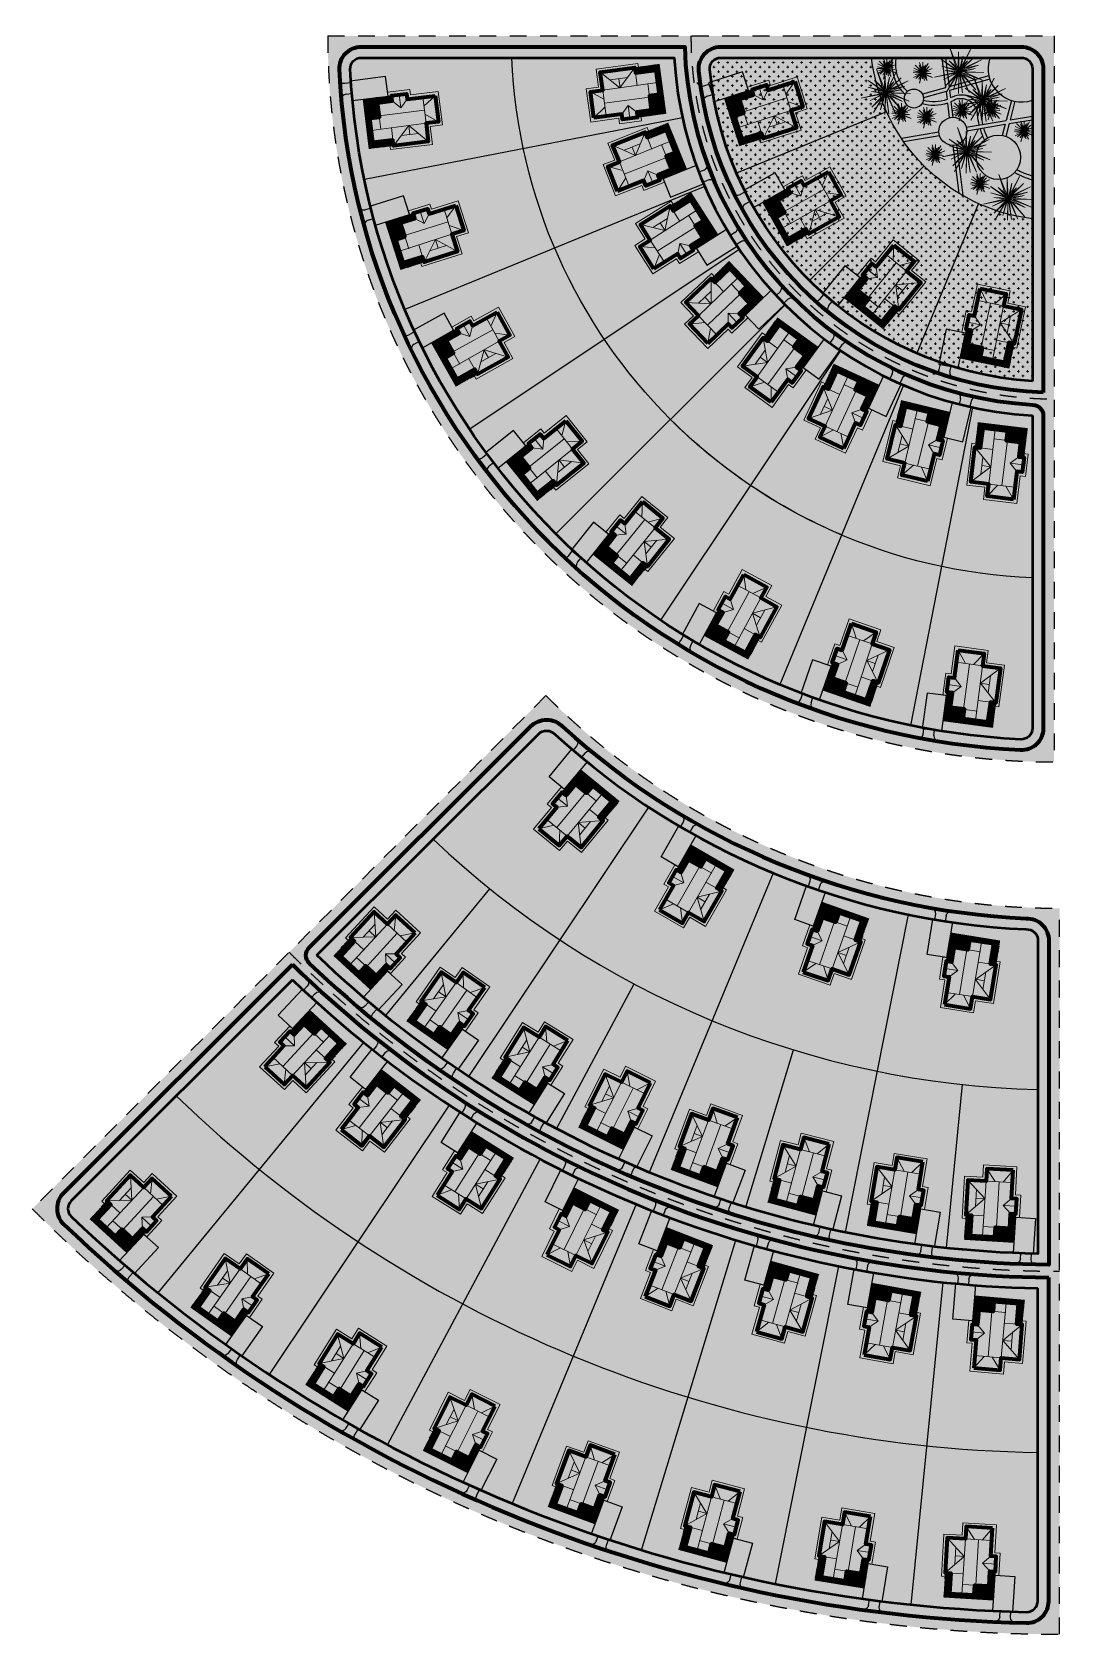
# Model space of a CAD drawing. Header units: millimetres. Extents: x 316796 to 1578935, y 255366 to 829766.
# Drawn here: x 318014 to 549661, y 256513 to 616093 of the extents above; entities that cross this region are included whole.
import ezdxf

# ---------------------------------------------------------------- set-up
doc = ezdxf.new("R2010")
doc.units = ezdxf.units.MM
doc.linetypes.add('JIS_02_0.7', pattern=[1.35, 0.75, -0.6])
doc.layers.add('1-trees', color=250, linetype='Continuous')
doc.layers.add('hatch', color=7, linetype='Continuous')
for name, color, linetype, lineweight in [('hatch2', 251, 'Continuous', 5), ('plan', 7, 'Continuous', 20), ('road', 7, 'Continuous', 35), ('trees', 7, 'Continuous', 5)]:
    doc.layers.add(name, color=color, linetype=linetype, lineweight=lineweight)
pattern_1 = [(314.891519, (15728854.7, 21093657.18), (215.5257606, -0.40806626), [457.2, -152.4]), (44.891519, (15728962.26, 21093549.21), (215.5257606, -0.40806626), [457.2, -152.4])]

# ---------------------------------------------------------------- blocks, each defined once
blk = doc.blocks.new('4a')
at = {"lineweight": 30}
h = blk.add_hatch(color=3, dxfattribs=at)
h.dxf.hatch_style = 1
h.set_gradient(color1=(127, 63, 0), color2=(255, 204, 153), rotation=174, centered=1, tint=1)
h.paths.add_polyline_path([(41698471, 622995), (41695000, 624041), (41693829, 620153), (41695267, 617558), (41692635, 616189), (41691383, 612034), (41694854, 610988)])
h.paths.add_polyline_path([(41702796, 624491), (41699555, 625468), (41698782, 622902), (41702009, 621930)])
h.paths.add_polyline_path([(41693799, 611306), (41691383, 612034), (41690401, 608773)])
h = blk.add_hatch(color=3, dxfattribs=at)
h.dxf.hatch_style = 1
h.set_gradient(color1=(127, 63, 0), color2=(255, 204, 153), rotation=174, centered=1, tint=1)
h.paths.add_polyline_path([(41702009, 621930), (41698471, 622995), (41694854, 610988), (41698325, 609943)])
h.paths.add_polyline_path([(41706037, 623515), (41702796, 624491), (41701151, 619138), (41704422, 618153)])
h.paths.add_polyline_path([(41705906, 617706), (41702802, 616104), (41701422, 611524), (41703132, 608495)])
h.paths.add_polyline_path([(41698325, 609943), (41695910, 610670), (41697343, 606682)])
h = blk.add_hatch(color=3, dxfattribs=at)
h.dxf.hatch_style = 1
h.set_gradient(color1=(127, 63, 0), color2=(255, 204, 153), rotation=200, centered=1, tint=1)
h.paths.add_polyline_path([(41705906, 617706), (41701151, 619138), (41699738, 614540), (41699759, 614534)])
h.paths.add_polyline_path([(41693829, 620153), (41692393, 620586), (41691796, 618604), (41695267, 617558)])
h.paths.add_polyline_path([(41702802, 616104), (41699759, 614534), (41702115, 613824)])
h = blk.add_hatch(color=3, dxfattribs=at)
h.dxf.hatch_style = 1
h.set_gradient(color1=(127, 63, 0), color2=(255, 204, 153), rotation=200, centered=1, tint=1)
h.paths.add_polyline_path([(41695267, 617558), (41691796, 618604), (41691199, 616622), (41692635, 616189)])
h.paths.add_polyline_path([(41702115, 613824), (41699759, 614534), (41699732, 614520), (41701422, 611524)])
h.paths.add_polyline_path([(41699732, 614520), (41698325, 609943), (41703132, 608495)])
h.paths.add_polyline_path([(41695910, 610670), (41693799, 611306), (41690401, 608773), (41697343, 606682)])
blk = doc.blocks.new('8a')
h = blk.add_hatch(color=253)
h.dxf.hatch_style = 1
edge = h.paths.add_edge_path()
edge.add_line((56716441, 33696115), (56712109, 33691963))
edge.add_arc((56711071, 33693046), 1500, 313.78756, 403.78756)
edge.add_line((56712154, 33694084), (56711116, 33695167))
edge.add_line((56711116, 33695167), (56713282, 33697243))
edge.add_line((56713282, 33697243), (56714320, 33696160))
edge.add_arc((56715403, 33697198), 1500, 223.78756, 313.78756)
h.paths.add_polyline_path([(56708233, 33706041), (56711036, 33703104), (56713894, 33705830), (56715744, 33703892), (56722089, 33709946), (56718223, 33713997), (56719344, 33715068), (56711322, 33723474), (56707690, 33720009), (56705340, 33722472), (56698648, 33716086), (56703994, 33710483), (56702909, 33709447), (56707150, 33705004), (56704002, 33701987), (56710816, 33694879), (56714703, 33698605), (56707890, 33705713)])
h.paths.add_polyline_path([(56711094, 33704530), (56713952, 33707257), (56715802, 33705318), (56720700, 33709992), (56716834, 33714043), (56717955, 33715113), (56711314, 33722073), (56707682, 33718607), (56705332, 33721071), (56700087, 33716066), (56705433, 33710463), (56704348, 33709427), (56707206, 33706432), (56708292, 33707467)], flags=16)
h.paths.add_polyline_path([(56711022, 33715146), (56711038, 33715161), (56714462, 33715138), (56711160, 33718598), (56711007, 33715162)], flags=0)
at = {"lineweight": 30, "true_color": 0xf0f0f0}
h = blk.add_hatch(color=7, dxfattribs=at)
h.dxf.hatch_style = 1
h.paths.add_polyline_path([(56711322, 33723474), (56707690, 33720009), (56705340, 33722472), (56698648, 33716086), (56703994, 33710483), (56702909, 33709447), (56707148, 33705005), (56708233, 33706041), (56711036, 33703104), (56713894, 33705830), (56715744, 33703892), (56722089, 33709946), (56718223, 33713997), (56719344, 33715068)])
at = {"layer": 'hatch2'}
h = blk.add_hatch(dxfattribs=at)
h.set_pattern_fill('AR-HBONE', color=35, scale=1.5, angle=269.89152, style=0)
h.set_pattern_definition(pattern_1)
h.paths.add_polyline_path([(56715800, 33705320), (56720697, 33709994), (56716831, 33714045), (56717953, 33715115), (56722566, 33710302), (56712630, 33700774), (56707204, 33706433), (56708289, 33707469), (56711092, 33704532), (56713949, 33707259)])
at = {"color": 3, "lineweight": 30}
for p, q in [((56713254, 33720040), (56713254, 33720040)), ((56714635, 33718593), (56714635, 33718593)), ((56716015, 33717146), (56716016, 33717146))]:
    blk.add_line(p, q, dxfattribs=at)
at = {"lineweight": 0}
for p, q in [((56712613, 33702938), (56711094, 33704530)), ((56713228, 33703525), (56711709, 33705117)), ((56713919, 33705843), (56711785, 33703807)), ((56712617, 33704601), (56711926, 33705324)), ((56712607, 33704176), (56711992, 33703590)), ((56712834, 33704808), (56712143, 33705531)), ((56712814, 33703959), (56712199, 33703373)), ((56713051, 33705015), (56712360, 33705738)), ((56713021, 33703742), (56712406, 33703156)), ((56713268, 33705222), (56712577, 33705945)), ((56713228, 33703525), (56712613, 33702938)), ((56713485, 33705429), (56712795, 33706152)), ((56713702, 33705636), (56713012, 33706360)), ((56715079, 33704628), (56713919, 33705843)), ((56715802, 33705318), (56715079, 33704628))]:
    blk.add_line(p, q, dxfattribs=at)
for p, q in [((56712154, 33694084), (56711116, 33695167)), ((56714320, 33696160), (56713282, 33697243))]:
    blk.add_line(p, q)
blk.add_lwpolyline([(56698648, 33716086), (56705340, 33722472), (56707690, 33720009), (56711322, 33723474), (56719344, 33715068), (56718223, 33713997), (56722089, 33709946), (56715744, 33703892), (56713894, 33705830), (56711036, 33703104), (56708233, 33706041), (56707148, 33705005), (56702909, 33709447), (56703994, 33710483)], close=True, dxfattribs=at)
at = {"lineweight": 70}
blk.add_lwpolyline([(56700087, 33716066), (56705332, 33721071), (56707682, 33718607), (56711314, 33722073), (56717955, 33715113), (56716834, 33714043), (56720700, 33709992), (56715802, 33705318), (56713952, 33707257), (56711094, 33704530), (56708292, 33707467), (56707206, 33706432), (56704348, 33709427), (56705433, 33710463), (56700087, 33716066)], dxfattribs=at)
blk.add_lwpolyline([(56707890, 33705713), (56703988, 33701973), (56710802, 33694865), (56714703, 33698605)], close=True)
for centre, start, end in [((56715403, 33697198), 223.78756, 313.78756), ((56711071, 33693046), 313.78756, 43.78756)]:
    blk.add_arc(centre, 1500, start, end)
at = {"layer": 'plan', "ltscale": 0.5}
for p, q in [((56711007, 33715162), (56711314, 33722073)), ((56702437, 33713602), (56707682, 33718607)), ((56705332, 33721071), (56705857, 33716866)), ((56718251, 33707655), (56707682, 33718607)), ((56712819, 33716860), (56711003, 33715127)), ((56714462, 33715138), (56711160, 33718598)), ((56700087, 33716066), (56704262, 33715344)), ((56705060, 33716105), (56713717, 33707033)), ((56711007, 33715162), (56717955, 33715113)), ((56717955, 33715113), (56714324, 33711648)), ((56705433, 33710463), (56708400, 33710432)), ((56705777, 33707929), (56708400, 33710432)), ((56708292, 33707467), (56708400, 33710432)), ((56711094, 33704530), (56716478, 33709668))]:
    blk.add_line(p, q, dxfattribs=at)
at = {"layer": 'road'}
for p, q in [((56712630, 33700774), (56722566, 33710297)), ((56721044, 33710325), (56720431, 33709736))]:
    blk.add_line(p, q, dxfattribs=at)
at = {"color": 3, "lineweight": 30, "extrusion": (0, 0, -1), "zscale": -1, "rotation": 153.103956131167}
blk.add_blockref('4a', (-19243995, 15399370), dxfattribs=at)
blk = doc.blocks.new('2a')
at = {"lineweight": 30, "true_color": 0xf0f0f0}
h = blk.add_hatch(color=7, dxfattribs=at)
h.dxf.hatch_style = 1
h.paths.add_polyline_path([(55134017, 33652253), (55130460, 33648711), (55128057, 33651124), (55121502, 33644598), (55126966, 33639110), (55125903, 33638051), (55130235, 33633700), (55131298, 33634758), (55134162, 33631881), (55136962, 33634668), (55138852, 33632768), (55145068, 33638956), (55141117, 33642924), (55142215, 33644018)])
at = {"layer": 'hatch2'}
h = blk.add_hatch(dxfattribs=at)
h.set_pattern_fill('AR-HBONE', color=35, scale=1.5, angle=269.89152, style=0)
h.set_pattern_definition(pattern_1)
h.paths.add_polyline_path([(55138878, 33634197), (55143676, 33638974), (55139725, 33642942), (55140823, 33644036), (55145538, 33639322), (55135805, 33629585), (55130260, 33635129), (55131323, 33636187), (55134188, 33633310), (55136987, 33636097)])
at = {"color": 3, "lineweight": 30}
for p, q in [((55136021, 33648860), (55136021, 33648861)), ((55137432, 33647443), (55137432, 33647443)), ((55138843, 33646026), (55138843, 33646026))]:
    blk.add_line(p, q, dxfattribs=at)
at = {"lineweight": 0}
for p, q in [((55135742, 33631749), (55134190, 33633308)), ((55136345, 33632349), (55134793, 33633908)), ((55136987, 33634681), (55134896, 33632600)), ((55135711, 33633411), (55135005, 33634120)), ((55135710, 33632987), (55135108, 33632387)), ((55135923, 33633623), (55135218, 33634331)), ((55135922, 33632774), (55135319, 33632174)), ((55136136, 33633834), (55135431, 33634543)), ((55136133, 33632562), (55135531, 33631962)), ((55136349, 33634046), (55135643, 33634755)), ((55136345, 33632349), (55135742, 33631749)), ((55136561, 33634258), (55135856, 33634966)), ((55136774, 33634469), (55136068, 33635178)), ((55138172, 33633490), (55136987, 33634681)), ((55138880, 33634196), (55138172, 33633490))]:
    blk.add_line(p, q, dxfattribs=at)
blk.add_lwpolyline([(55121502, 33644598), (55128057, 33651124), (55130460, 33648711), (55134017, 33652253), (55142215, 33644018), (55141117, 33642924), (55145068, 33638956), (55138852, 33632768), (55136962, 33634668), (55134162, 33631881), (55131298, 33634758), (55130235, 33633700), (55125903, 33638051), (55126966, 33639110)], close=True, dxfattribs=at)
at = {"lineweight": 70}
blk.add_lwpolyline([(55122941, 33644609), (55128079, 33649724), (55130481, 33647310), (55134039, 33650852), (55140826, 33644034), (55139727, 33642941), (55143678, 33638972), (55138880, 33634196), (55136990, 33636095), (55134190, 33633308), (55131326, 33636186), (55130263, 33635127), (55127342, 33638061), (55128405, 33639120), (55122941, 33644609)], dxfattribs=at)
at = {"layer": 'plan', "ltscale": 0.5}
for p, q in [((55133879, 33643936), (55134039, 33650852)), ((55125343, 33642195), (55130481, 33647310)), ((55128079, 33649724), (55128693, 33645531)), ((55141279, 33636584), (55130481, 33647310)), ((55135653, 33645672), (55133875, 33643901)), ((55137333, 33643985), (55133958, 33647375)), ((55122941, 33644609), (55127131, 33643975)), ((55127912, 33644753), (55136759, 33635866)), ((55133879, 33643936), (55140826, 33644034)), ((55140826, 33644034), (55137268, 33640493)), ((55128405, 33639120), (55131372, 33639152)), ((55128803, 33636594), (55131372, 33639152)), ((55131326, 33636186), (55131372, 33639152)), ((55134190, 33633308), (55139464, 33638559))]:
    blk.add_line(p, q, dxfattribs=at)
at = {"layer": 'road'}
for p, q in [((55135805, 33629585), (55145537, 33639317)), ((55144015, 33639312), (55143415, 33638710))]:
    blk.add_line(p, q, dxfattribs=at)
at = {"color": 3, "lineweight": 30, "extrusion": (0, 0, -1), "zscale": -1, "rotation": 151.8915190156437}
blk.add_blockref('4a', (-18062806, 14539464), dxfattribs=at)
blk = doc.blocks.new('15a')
at = {"layer": 'trees', "color": 61, "linetype": 'Continuous', "lineweight": 5}
for p, q in [((-4880, -1261), (-3663, -2173)), ((-3562, -2274), (-4880, -1261)), ((-4723, -669), (-3866, -1970)), ((-3562, -2274), (-4723, -669)), ((-4272, -855), (-3880, -1834)), ((-3562, -2274), (-4272, -855)), ((-3968, -1058), (-3591, -1999)), ((-3562, -2274), (-3968, -1058)), ((-3765, -348), (-3562, -1869)), ((-3562, -2274), (-3765, -348)), ((-3562, -1869), (-3157, -348)), ((-3562, -2274), (-3157, -348)), ((-3562, -2274), (-2320, -760)), ((-3562, -2274), (-3055, -855)), ((-3562, -2274), (-2041, -1261)), ((-2041, -1261), (-3359, -2072)), ((-2320, -760), (-3338, -1915)), ((-3055, -855), (-3338, -1915)), ((-5387, -1666), (-4069, -2072)), ((-3562, -2274), (-5387, -1666)), ((-3562, -2274), (-5286, -3288)), ((-3562, -2274), (-5083, -2579)), ((-5083, -2579), (-3783, -2404)), ((-4779, -2173), (-3866, -2173)), ((-3562, -2274), (-4779, -2173)), ((-4475, -1767), (-4069, -2072)), ((-3562, -2274), (-4475, -1767)), ((-3562, -2274), (-4272, -3187)), ((-3562, -2274), (-4272, -3795)), ((-4272, -3187), (-3783, -2404)), ((-3562, -2274), (-3765, -3694)), ((-3562, -2274), (-1940, -1767)), ((-3562, -2274), (-1839, -2072)), ((-3562, -2274), (-2244, -3187)), ((-3562, -2274), (-2751, -3390)), ((-3562, -2274), (-2143, -2477)), ((-3562, -2274), (-3461, -3390)), ((-3562, -2274), (-1839, -2984)), ((-3562, -2274), (-2816, -4127)), ((-1940, -1767), (-3359, -2173)), ((-1839, -2072), (-3359, -2274)), ((-2751, -3390), (-3359, -2477)), ((-2143, -2477), (-3258, -2376)), ((-3157, -2477), (-2244, -3187)), ((-1839, -2984), (-3157, -2477)), ((-5286, -3288), (-3903, -2597)), ((-3663, -2579), (-4272, -3795)), ((-3765, -3694), (-3663, -2579)), ((-3461, -3390), (-3461, -2579)), ((-2816, -4127), (-3359, -2579))]:
    blk.add_line(p, q, dxfattribs=at)
blk = doc.blocks.new('5a')
at = {"layer": 'trees', "color": 109, "linetype": 'Continuous', "lineweight": 5}
for p, q in [((-456, 152), (-127, 51)), ((0, 0), (-456, 152)), ((0, 0), (-431, -253)), ((0, 0), (-380, -76)), ((-329, 253), (-25, 25)), ((0, 0), (-329, 253)), ((-304, 25), (-76, 25)), ((0, 0), (-304, 25)), ((-290, 401), (-76, 76)), ((0, 0), (-290, 401)), ((-228, 127), (-127, 51)), ((0, 0), (-228, 127)), ((-177, 355), (-80, 110)), ((0, 0), (-177, 355)), ((0, 0), (-177, -228)), ((0, 0), (-177, -380)), ((-101, 304), (-7, 69)), ((0, 0), (-101, 304)), ((-51, 482), (0, 101)), ((0, 0), (-51, 482)), ((0, 0), (-51, -355)), ((0, 101), (101, 482)), ((0, 0), (101, 482)), ((0, 0), (311, 379)), ((0, 0), (127, 355)), ((0, 0), (380, 253)), ((0, 0), (406, 127)), ((0, 0), (431, 51)), ((0, 0), (329, -228)), ((0, 0), (203, -279)), ((0, 0), (355, -51)), ((0, 0), (25, -279)), ((0, 0), (431, -177)), ((0, 0), (187, -463)), ((380, 253), (51, 51)), ((406, 127), (51, 25)), ((431, 51), (51, 0)), ((311, 379), (56, 90)), ((127, 355), (56, 90)), ((-431, -253), (-85, -81)), ((-380, -76), (-55, -32)), ((-177, -228), (-55, -32)), ((-25, -76), (-177, -380)), ((-51, -355), (-25, -76)), ((25, -279), (25, -76)), ((203, -279), (51, -51)), ((187, -463), (51, -76)), ((355, -51), (76, -25)), ((101, -51), (329, -228)), ((431, -177), (101, -51))]:
    blk.add_line(p, q, dxfattribs=at)

msp = doc.modelspace()

# ---------------------------------------------------------------- hatches: boundary and pattern name
msp.add_hatch(color=253).paths.add_polyline_path([(383729, 615280, 0.4142136), (545321, 453688), (545321, 615280)])
at = {"lineweight": 30}
h = msp.add_hatch(color=11, dxfattribs=at)
h.dxf.hatch_style = 1
h.paths.add_polyline_path([(386330, 607780, 0.3868628), (537821, 456289, 0.4280883), (542897, 461131), (542897, 530767, 0.3975292), (540612, 533187, -0.3890188), (463128, 612856), (391172, 612856, 0.4280883)])
h.paths.add_polyline_path([(391172, 610432), (460808, 610432, 0.3810338), (540473, 530767), (540473, 461131, -0.4280883), (537935, 458710, -0.3868628), (388751, 607894, -0.4280883)], flags=16)
h.paths.add_polyline_path([(466299, 607535, 0.3771372), (542897, 535916), (542897, 608008, 0.4142136), (538049, 612856), (471124, 612856, 0.4431252)], flags=17)
h.paths.add_polyline_path([(471124, 610432), (538049, 610432, -0.4142136), (540473, 608008), (540473, 538456, -0.3678885), (468711, 607772, -0.4431252)], flags=16)
at = {"lineweight": 9}
h = msp.add_hatch(dxfattribs=at)
h.set_pattern_fill('CROSS', color=104, scale=161.591505, angle=90, style=0)
h.set_pattern_definition([(90, (27946590.6, -45266036.5), (-1026.106055, 1026.106055), [513.053027, -1539.159082]), (180, (27946847.2, -45265780), (-1026.106055, -1026.106055), [513.053027, -1539.159082])])
h.paths.add_polyline_path([(391172, 610432, 0.4280883), (388751, 607894, 0.3868628), (537935, 458710, 0.4280883), (540473, 461131), (540473, 530767, -0.3810338), (460808, 610432)])
h = msp.add_hatch(dxfattribs=at)
h.set_pattern_fill('CROSS', color=104, scale=161.591505, angle=90, style=0)
h.set_pattern_definition([(90, (27707620.5, -45266036.5), (-1026.106055, 1026.106055), [513.053027, -1539.159082]), (180, (27707877, -45265780), (-1026.106055, -1026.106055), [513.053027, -1539.159082])])
h.paths.add_polyline_path([(471124, 610432, 0.4431252), (468711, 607772, 0.3678885), (540473, 538456), (540473, 574586, -0.3452057), (504692, 610432)])
at = {"lineweight": 30}
h = msp.add_hatch(color=11, dxfattribs=at)
h.dxf.hatch_style = 1
h.paths.add_polyline_path([(523574, 591023, -0.06492), (522773, 590922), (524115, 580263, 0.0062254), (524994, 579743)])
h.paths.add_polyline_path([(511327, 592512, 0.0054193), (511830, 591778), (519800, 593130, -0.06492), (519665, 593926)])
h.paths.add_polyline_path([(534415, 595609), (533773, 593135, -0.0409644), (534555, 592932), (535288, 595757), (540473, 596637), (540473, 597456), (535510, 596614), (536579, 600734, -0.02724), (535797, 600937), (534637, 596466), (525774, 594963, -0.06492), (525909, 594166)])
h.paths.add_polyline_path([(529678, 594806), (528876, 594669, 0.0408229), (529841, 592125, -0.0414419), (530519, 592581, -0.0374787)])
h.paths.add_polyline_path([(537025, 585511, -0.0414419), (536514, 584873, 0.0645963), (540473, 583207), (540473, 584047, -0.0591628)])
h.paths.add_polyline_path([(522597, 601664, -0.0113964), (522258, 601485), (522050, 603136), (531019, 605632, -0.02724), (530803, 606410), (521948, 603946), (521131, 610432), (520317, 610432), (521161, 603727), (516027, 602298, -0.0960554), (516244, 601520), (521263, 602917), (521486, 601147, -0.1609542), (516206, 600915, -0.0967447), (515889, 600166, 0.1583227), (521589, 600324), (521999, 597070, -0.06492), (522801, 597171), (522364, 600640, 0.0111017), (522732, 600820, -0.5723578), (528298, 597696, 0.0340814), (528670, 595454), (529468, 595589, -0.0422915), (529065, 598241, 0.5120925)])
h.paths.add_polyline_path([(510193, 610432), (509375, 610432, 0.2488084), (512211, 602260, -0.0967447), (512694, 602915, -0.2498643)])
h = msp.add_hatch(color=254)
h.dxf.hatch_style = 1
h.paths.add_polyline_path([(525911, 594046, 1), (519662, 594046, 1)])
h.paths.add_polyline_path([(537867, 588269, 1), (527988, 588269, 1)])
h.paths.add_polyline_path([(540473, 600994), (540473, 608008, 0.4142136), (538049, 610432), (531036, 610432, 0.6256564)])
h.paths.add_polyline_path([(516251, 601350, 1), (512006, 601350, 1)])
h = msp.add_hatch(color=253)
h.paths.add_polyline_path([(546539, 259517, -0.1989124), (318014, 354175), (432276, 468438, 0.1989124), (546539, 421109)])
h.paths.add_polyline_path([(544115, 266872), (544115, 338911, -0.1937497), (375868, 408601), (324929, 357662, 0.4209721), (325009, 350729, 0.1869738), (539156, 262026, 0.4209721)], flags=16)
h.paths.add_polyline_path([(541691, 266872), (541691, 336523, -0.1886978), (375893, 405199), (326643, 355948, 0.4209721), (326683, 352482, 0.1869738), (539212, 264449, 0.4209721)], flags=0)
h.paths.add_polyline_path([(544129, 341739), (544116, 413794, 0.4335943), (539045, 418856, -0.1752581), (435983, 461546, 0.4171688), (428874, 461608), (379598, 412351, 0.4202158), (379633, 408888, 0.1910582)], flags=16)
h.paths.add_polyline_path([(541705, 344200), (541692, 413839, 0.4470726), (539047, 416430, -0.1755634), (434287, 459812, 0.4236123), (430584, 459891), (381312, 410637, 0.1883994)], flags=0)
h = msp.add_hatch(color=11, dxfattribs=at)
h.dxf.hatch_style = 1
h.paths.add_polyline_path([(544055, 266874, -0.4209721), (539095, 262027, -0.1869738), (324949, 350730, -0.4209721), (324869, 357664), (375808, 408602, 0.1937497), (544055, 338912)])
h.paths.add_polyline_path([(541631, 336524, -0.1886978), (375833, 405200), (326583, 355950, 0.4209721), (326623, 352483, 0.1869738), (539151, 264450, 0.4209721), (541631, 266874)], flags=16)
h.paths.add_polyline_path([(544069, 341740, -0.1910582), (379573, 408890, -0.4202158), (379538, 412352), (428813, 461610, -0.4171688), (435922, 461547, 0.1752581), (538985, 418857, -0.4335943), (544056, 413795)])
h.paths.add_polyline_path([(541632, 413840, 0.4470726), (538987, 416431, -0.1755634), (434226, 459813, 0.4236123), (430524, 459892), (381252, 410638, 0.1883994), (541645, 344201)], flags=16)
at = {"lineweight": 9}
h = msp.add_hatch(dxfattribs=at)
h.set_pattern_fill('CROSS', color=104, scale=161.591505, style=0)
h.set_pattern_definition([(0, (-45605185, -27298390.3), (1026.106055, 1026.106055), [513.053027, -1539.159082]), (90, (-45604928.5, -27298646.8), (-1026.106055, 1026.106055), [513.053027, -1539.159082])])
h.paths.add_polyline_path([(541676, 266873, -0.4209721), (539196, 264450, -0.1869738), (326668, 352482, -0.4209721), (326628, 355949), (375878, 405199, 0.1886978), (541676, 336523)])
h.paths.add_polyline_path([(541690, 344200, -0.1883994), (381297, 410637), (430569, 459891, -0.4236123), (434272, 459812, 0.1755634), (539032, 416430, -0.4470726), (541677, 413839)])
at = {"layer": '1-trees', "true_color": 0x97ad5c}
h = msp.add_hatch(color=55, dxfattribs=at)
h.paths.add_polyline_path([(532928, 583330, -0.7088703), (529841, 592125, -0.0408229), (528876, 594669), (525909, 594166, -0.3521372), (523574, 591023), (524994, 579743, 0.1003607), (540473, 574586), (540473, 583207, -0.0645963), (536514, 584873, -0.2060179)])
h.paths.add_polyline_path([(519800, 593130), (511830, 591778, 0.1036427), (524115, 580263), (522773, 590922, -0.3282433)])
h.paths.add_polyline_path([(514128, 599228, -0.5508164), (512211, 602260, -0.2488084), (509375, 610432), (504692, 610432, 0.1179962), (511327, 592512), (519665, 593926, -0.3521372), (521999, 597070), (521589, 600324, -0.1583227), (515889, 600166, -0.2496547)])
h.paths.add_polyline_path([(510193, 610432, 0.2498643), (512694, 602915, -0.1876407), (514128, 603472, -0.2842578), (516027, 602298), (521161, 603727), (520317, 610432)], flags=17)
h.paths.add_polyline_path([(521131, 610432), (521948, 603946), (530803, 606410, -0.138307), (531036, 610432)])
h.paths.add_polyline_path([(516244, 601520, -0.0717084), (516206, 600915, 0.1609542), (521486, 601147), (521263, 602917)], flags=17)
h.paths.add_polyline_path([(529105, 597745, 0.0344456), (529468, 595589), (534637, 596466), (535797, 600937, -0.2385072), (531019, 605632), (522050, 603136), (522258, 601485, 0.0113964), (522597, 601664, -0.5474532)])
h.paths.add_polyline_path([(522972, 600948, -0.0184731), (522364, 600640), (522801, 597171, -0.3282433), (525774, 594963), (528670, 595454, -0.0410143), (528260, 598157, 0.5082449)])
h.paths.add_polyline_path([(540473, 597456), (540473, 600994, -0.133827), (536579, 600734), (535510, 596614)])
h.paths.add_polyline_path([(529678, 594806, 0.0374787), (530519, 592581, -0.1280181), (532928, 593208, -0.0430229), (533773, 593135), (534415, 595609)])
h.paths.add_polyline_path([(537025, 585511, 0.0591628), (540473, 584047), (540473, 596637), (535288, 595757), (534555, 592932, -0.4915525)])
at = {"layer": 'hatch'}
h = msp.add_hatch(color=256, dxfattribs=at)
h.dxf.hatch_style = 1
h.set_gradient(color1=(208, 184, 159), color2=(208, 184, 159), one_color=1, tint=0.72, name='HEMISPHERICAL')
h.paths.add_polyline_path([(391172, 610432, 0.4280883), (388751, 607894, 0.3868628), (537935, 458710, 0.4280883), (540473, 461131), (540473, 530767, -0.3810338), (460808, 610432)])
h = msp.add_hatch(color=256, dxfattribs=at)
h.dxf.hatch_style = 1
h.set_gradient(color1=(208, 184, 159), color2=(208, 184, 159), one_color=1, tint=0.72, name='HEMISPHERICAL')
h.paths.add_polyline_path([(471124, 610432, 0.4431252), (468711, 607772, 0.3678885), (540473, 538456), (540473, 574586, -0.3452057), (504692, 610432)])
h = msp.add_hatch(color=256, dxfattribs=at)
h.dxf.hatch_style = 1
h.set_gradient(color1=(208, 184, 159), color2=(208, 184, 159), one_color=1, tint=0.72, name='HEMISPHERICAL')
h.paths.add_polyline_path([(541691, 266872, -0.4209721), (539212, 264449, -0.1869738), (326683, 352482, -0.4209721), (326643, 355948), (375893, 405199, 0.1886978), (541691, 336523)])
h.paths.add_polyline_path([(541705, 344200, -0.1883994), (381312, 410637), (430584, 459891, -0.4236123), (434287, 459812, 0.1755634), (539047, 416430, -0.4470726), (541692, 413839)])

# ---------------------------------------------------------------- linework, layer by layer
for p, q in [((520317, 610432), (521161, 603727)), ((521131, 610432), (521948, 603946)), ((530792, 606407), (521948, 603946)), ((531009, 605629), (522050, 603136)), ((521161, 603727), (516027, 602298)), ((521263, 602917), (516244, 601520)), ((521263, 602917), (521486, 601147)), ((522050, 603136), (522258, 601485)), ((522364, 600640), (522797, 597197)), ((535797, 600937), (534637, 596466)), ((536579, 600734), (535510, 596614)), ((462649, 597078), (391869, 583323)), ((508043, 598425), (474677, 584705)), ((521589, 600324), (521996, 597096)), ((535510, 596614), (540473, 597456)), ((511327, 592512), (519665, 593926)), ((525774, 594963), (534637, 596466)), ((525909, 594166), (534415, 595609)), ((534415, 595609), (533773, 593135)), ((535288, 595757), (534555, 592932)), ((535288, 595757), (540473, 596637)), ((511830, 591778), (519800, 593130)), ((522773, 590922), (524115, 580263)), ((523574, 591023), (524994, 579743)), ((516386, 586343), (490891, 560848)), ((467577, 581785), (400897, 554367)), ((528492, 577950), (514744, 544637)), ((475275, 567745), (415302, 527738)), ((485464, 555421), (434488, 504443)), ((497792, 545230), (457779, 485261)), ((511816, 537541), (484313, 470896)), ((527122, 532607), (513370, 461827)), ((455080, 443641), (415017, 383683)), ((482845, 428930), (455250, 362309)), ((396614, 397151), (419809, 425413)), ((512880, 419700), (498812, 348974)), ((434622, 372033), (451857, 404277)), ((345998, 335474), (391745, 391218)), ((476712, 354599), (487325, 389585)), ((521349, 345484), (524932, 381870)), ((410753, 377301), (370690, 317343)), ((397011, 301668), (431004, 365264)), ((452313, 355218), (424717, 288597)), ((453551, 278249), (474484, 347254)), ((497315, 341446), (483247, 270720)), ((513528, 266081), (520596, 337846))]:
    msp.add_line(p, q)
at = {"linetype": 'JIS_02_0.7', "ltscale": 5000}
for points in [[(545321, 615280), (545321, 453688, -0.4142136), (383729, 615280)], [(432276, 468438), (318014, 354175, 0.1989124), (546539, 259517), (546539, 421109, -0.1989124)]]:
    msp.add_lwpolyline(points, format="xyb", close=True, dxfattribs=at)
for points in [[(545321, 534484, -0.4142136), (464525, 615280, -0.4142136)], [(375145, 411306, 0.1989124), (546539, 340313)]]:
    msp.add_lwpolyline(points, format="xyb", dxfattribs=at)
at = {"lineweight": 70}
for points in [[(540612, 533187, -0.3975292), (542897, 530767), (542897, 461131, -0.4280883), (537821, 456289, -0.3868628), (386330, 607780, -0.4280883), (391172, 612856), (463128, 612856, 0.3890188), (540612, 533187, -0.3890188)], [(542897, 535916, -0.3771372), (466299, 607535, -0.4431252), (471124, 612856), (538049, 612856, -0.4142136), (542897, 608008), (542897, 535916)], [(379633, 408888, -0.4202158), (379598, 412351), (428874, 461608, -0.4171688), (435983, 461546, 0.1752581), (539045, 418856, -0.4335943), (544116, 413794), (544129, 341739, -0.1910582), (379633, 408888, -0.4141403)], [(375868, 408601), (324929, 357662, 0.4209721), (325009, 350729, 0.1869738), (539156, 262026, 0.4209721), (544115, 266872), (544115, 338911)], [(375878, 408591, 0.1937346), (544115, 338911, 0.1937196)]]:
    msp.add_lwpolyline(points, format="xyb", dxfattribs=at)
at = {"color": 1, "lineweight": 50, "ltscale": 5000}
for points in [[(540473, 530767), (540473, 461131, -0.4280883), (537935, 458710, -0.3868628), (388751, 607894, -0.4280883), (391172, 610432), (460808, 610432, 0.3810338)], [(540473, 538456, -0.3678885), (468711, 607772, -0.4431252), (471124, 610432), (538049, 610432, -0.4142136), (540473, 608008)], [(381312, 410637), (430584, 459891, -0.4236123), (434287, 459812, 0.1755634), (539047, 416430, -0.4470726), (541692, 413839), (541705, 344200, -0.1883994)]]:
    msp.add_lwpolyline(points, format="xyb", close=True, dxfattribs=at)
for points in [[(540473, 494660, -0.3908135), (424711, 610432, -0.3908135)], [(540473, 574586, -0.3452057), (504692, 610432)], [(512211, 602260, -0.2488084), (509375, 610432, -0.2488084)], [(512694, 602915, -0.2498643), (510193, 610432)], [(521486, 601147, -0.1612639), (516196, 600918)], [(529468, 595589, -0.0344456), (529105, 597745, 0.5474532), (522597, 601664, -0.0113964), (522258, 601485, -0.0113964)], [(528670, 595454, -0.0340814), (528298, 597696, 0.5482059), (522972, 600948, -0.0184731), (522364, 600640, -0.0184731)], [(521589, 600324, -0.1583227), (515889, 600166)], [(529841, 592125, -0.0408229), (528876, 594669)], [(530519, 592581, -0.0374787), (529678, 594806)], [(540473, 583207, -0.0645963), (536514, 584873, -0.0616845)], [(540473, 584047, -0.0591628), (537025, 585511, -0.0591628)], [(498059, 504205, -0.0960524), (459970, 529925, -2.1317812)], [(407175, 436490, 0.1864833), (541698, 380769, 0.1864833)], [(350037, 379342, 0.1900163), (541691, 299957)]]:
    msp.add_lwpolyline(points, format="xyb")
for points in [[(375893, 405199), (326643, 355948, 0.4209721), (326683, 352482, 0.1869738), (539212, 264449, 0.4209721), (541691, 266872), (541691, 336523)], [(375893, 405199, 0.1886978), (541691, 336523, 0.1912075)]]:
    msp.add_lwpolyline(points, format="xyb", dxfattribs=at)
for centre, radius in [((514128, 601350), 2122), ((522787, 594046), 3124), ((532928, 588269), 4939)]:
    msp.add_circle(centre, radius)
msp.add_arc((538049, 608008), 7421, 160.93516, 289.06484)

# ---------------------------------------------------------------- block references
for name, p, xscale, yscale, zscale, rotation in [('2a', (-4847293, -51311476), 0.8079575235127491, 0.8079575235127491, 0.8079575235127491, 52.78276831626954), ('8a', (5860238, 53621048), 0.8079575235127491, 0.8079575235127491, 0.8079575235127491, 233.3908385232398), ('8a', (-3855729, 53726550), 0.807957523512749, 0.807957523512749, 0.807957523512749, 243.9369100132333), ('8a', (8583653, -52093388), 0.8079575235127491, 0.8079575235127491, 0.8079575235127491, 68.04250839355417), ('8a', (-14393692, 51761918), 0.8079575235127491, 0.8079575235127491, 0.8079575235127491, 255.4838220520168), ('8a', (-3931136, 53698995), 0.807957523512749, 0.807957523512749, 0.807957523512749, 243.9369100132333), ('8a', (18058862, -49744621), 0.8079575235127491, 0.8079575235127491, 0.8079575235127491, 78.54738037820307), ('8a', (-32448100, 42455960), 0.8079575235127491, 0.8079575235127491, 0.8079575235127491, 277.4590641059385), ('8a', (27709415, -45264408), 0.8079575235127491, 0.8079575235127491, 0.8079575235127491, 90), ('8a', (-47861347, 22900464), 0.8079575235127491, 0.8079575235127491, 0.8079575235127491, 304.4802640001181), ('8a', (-14467365, 51730682), 0.8079575235127491, 0.8079575235127491, 0.8079575235127491, 255.4838220520168), ('8a', (35481292, -39663615), 0.8079575235127491, 0.8079575235127491, 0.8079575235127491, 100.3079692530045), ('8a', (42577034, -32189679), 0.8079575235127492, 0.8079575235127492, 0.8079575235127492, 111.4000333513587), ('8a', (48148579, -23400283), 0.8079575235127491, 0.8079575235127491, 0.8079575235127491, 122.6007591543271), ('8a', (-22729400, 48530514), 0.8079575235127491, 0.8079575235127491, 0.8079575235127491, 265.0254018083963), ('2a', (49419420, -17733987), 0.8079575235127491, 0.8079575235127491, 0.8079575235127491, 128.1334099262428), ('8a', (-32504027, 42398834), 0.8079575235127491, 0.8079575235127491, 0.8079575235127491, 277.4590641059385), ('8a', (-39393060, 35867553), 0.8079575235127492, 0.8079575235127492, 0.8079575235127492, 287.6831316958821), ('8a', (-44777690, 28603192), 0.8079575235127491, 0.8079575235127491, 0.8079575235127491, 297.4213153379153), ('8a', (-49350269, 19275197), 0.8079575235127491, 0.8079575235127491, 0.8079575235127491, 308.6122121312394), ('8a', (-47268943, 24218983), -0.807957523512749, 0.8079575235127491, 0.8079575235127491, 184.2392362899976), ('8a', (-50528352, 15951087), -0.807957523512749, 0.8079575235127491, 0.8079575235127491, 193.7965602486363), ('8a', (-52502431, 6117289), -0.8079575235127492, 0.8079575235127491, 0.8079575235127491, 204.5869254711236), ('8a', (-52656619, -3191561), -0.8079575235127491, 0.8079575235127491, 0.8079575235127491, 214.6008212412755), ('8a', (46702162, -25988160), -0.8079575235127491, 0.8079575235127491, 0.8079575235127491, 1.041735985413439), ('8a', (49816429, -19611809), -0.8079575235127491, 0.8079575235127491, 0.8079575235127491, 8.680282481381996), ('8a', (-45929216, 26789612), -0.8079575235127491, 0.8079575235127491, 0.8079575235127491, 181.0417359854942), ('8a', (50802302, -17046975), -0.8079575235127491, 0.8079575235127491, 0.8079575235127491, 11.63925329914341), ('8a', (-47925869, 22880704), -0.8079575235127491, 0.8079575235127491, 0.8079575235127491, 185.7565043305027), ('8a', (52247443, -12201578), -0.8079575235127491, 0.8079575235127491, 0.8079575235127491, 17.08089214986437), ('8a', (53351440, -6320520), -0.8079575235127491, 0.8079575235127491, 0.8079575235127491, 23.52116363922311), ('8a', (-49879435, 18018384), -0.8079575235127491, 0.8079575235127491, 0.8079575235127491, 191.3858865430177), ('8a', (53766704, -1336642), -0.8079575235127491, 0.8079575235127491, 0.8079575235127491, 28.90392515461786), ('8a', (53713790, 3645122), -0.8079575235127491, 0.8079575235127491, 0.8079575235127491, 34.26606585801003), ('8a', (-51421960, 12667543), -0.8079575235127492, 0.8079575235127491, 0.8079575235127491, 197.3685974228468), ('8a', (53093584, 9221155), -0.8079575235127491, 0.8079575235127491, 0.8079575235127491, 40.30445389209775), ('8a', (46647946, -26046764), -0.8079575235127491, 0.8079575235127491, 0.8079575235127491, 1.041735985413439), ('8a', (-52298495, 7943137), -0.807957523512749, 0.8079575235127491, 0.8079575235127491, 202.5302703160847), ('8a', (-52765317, 2731365), -0.8079575235127491, 0.8079575235127491, 0.8079575235127491, 208.1516199950489), ('8a', (49768388, -19675553), -0.8079575235127491, 0.8079575235127491, 0.8079575235127491, 8.680282481381996), ('8a', (-52734999, -2219750), -0.8079575235127491, 0.8079575235127491, 0.8079575235127491, 213.4704279329692), ('8a', (-52245967, -7145582), -0.807957523512749, 0.8079575235127491, 0.8079575235127491, 218.7879719904418), ('8a', (50760906, -17115210), -0.8079575235127491, 0.8079575235127491, 0.8079575235127491, 11.63925329914341), ('8a', (52212874, -12273507), -0.8079575235127491, 0.8079575235127491, 0.8079575235127491, 17.08089214986437), ('8a', (53324121, -6395499), -0.8079575235127491, 0.8079575235127491, 0.8079575235127491, 23.52116363922311), ('8a', (53746881, -1413939), -0.8079575235127491, 0.8079575235127491, 0.8079575235127491, 28.90392515461786), ('8a', (53702132, 3566187), -0.8079575235127491, 0.8079575235127491, 0.8079575235127491, 34.26606585801003), ('8a', (53088994, 9141493), -0.8079575235127491, 0.8079575235127491, 0.8079575235127491, 40.30445389209775)]:
    msp.add_blockref(name, p, dxfattribs=dict(xscale=xscale, yscale=yscale, zscale=zscale, rotation=rotation))
at = {"layer": 'trees', "linetype": 'ByBlock', "lineweight": 5, "extrusion": (0, 0, -1), "xscale": -2.827851333631103, "yscale": 2.827851330789684, "zscale": -2.827851333631103, "rotation": 98.76944678354972}
for p in [(-529027, 596464), (-512681, 591795), (-534297, 590077), (-530726, 578710), (-539919, 568222)]:
    msp.add_blockref('15a', p, dxfattribs=at)
at = {"layer": 'trees', "extrusion": (0, 0, -1), "xscale": 4.847745141159843, "yscale": 4.847745141159843, "zscale": -4.847745141076494, "rotation": 354.7497044628535}
for p in [(-508044, 608001), (-516058, 607088), (-524855, 598678), (-531332, 598911), (-511302, 597960), (-516943, 597085), (-538621, 594068), (-518858, 588767), (-528801, 582325)]:
    msp.add_blockref('5a', p, dxfattribs=at)

doc.saveas('drawing.dxf')
